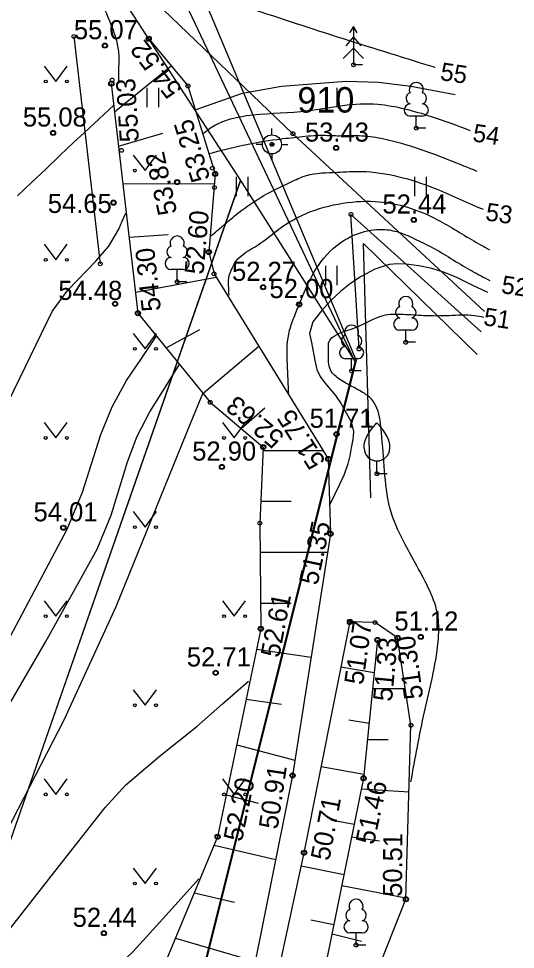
# Model space of a CAD drawing. Extents: x 643182 to 644029, y 6457937 to 6458373.
# Drawn here: x 643320 to 643339.5, y 6458036.07 to 6458072.62 of the extents above; entities that cross this region are included whole.
import ezdxf

# ---------------------------------------------------------------- set-up
doc = ezdxf.new("R2010")
doc.units = 0
for name, color, linetype in [('AED', 7, 'Continuous'), ('ALUSVORK', 7, 'Continuous'), ('HALJASTUS', 7, 'Continuous'), ('HORISONTAAL', 7, 'Continuous'), ('KORGUS-EH2000', 7, 'Continuous'), ('MOOTMPUNKT', 7, 'Continuous'), ('PIIR', 7, 'Continuous'), ('PIIRASULA', 7, 'Continuous'), ('PUU', 7, 'Continuous'), ('RELJEEF', 7, 'Continuous'), ('TEE', 7, 'Continuous')]:
    doc.layers.add(name, color=color, linetype=linetype)

msp = doc.modelspace()

# ---------------------------------------------------------------- linework, layer by layer
at = {"layer": 'AED'}
for points in [[(643322.171, 6458071.924), (643323.207, 6458062.995)], [(643333.361, 6458059.65), (643333.046, 6458064.933), (643338.154, 6458060.327)]]:
    msp.add_lwpolyline(points, dxfattribs=at)
at = {"layer": 'ALUSVORK'}
for p, q in [((643329.945, 6458068.058), (643329.945, 6458068.308)), ((643329.57, 6458067.683), (643329.32, 6458067.683)), ((643330.32, 6458067.683), (643330.57, 6458067.683)), ((643329.945, 6458067.308), (643329.945, 6458067.058))]:
    msp.add_line(p, q, dxfattribs=at)
for radius in [0.375, 0.022]:
    msp.add_circle((643329.945, 6458067.683), radius, dxfattribs=at)
at = {"layer": 'HALJASTUS'}
for p, q in [((643321.001, 6458070.76), (643321.465, 6458070.153)), ((643321.465, 6458070.153), (643321.91, 6458070.76)), ((643325.04, 6458069.909), (643325.04, 6458069.148)), ((643325.495, 6458069.909), (643325.495, 6458069.148)), ((643332.04, 6458069.909), (643332.04, 6458069.148)), ((643332.495, 6458069.909), (643332.495, 6458069.148)), ((643324.501, 6458067.26), (643324.965, 6458066.653)), ((643324.965, 6458066.653), (643325.41, 6458067.26)), ((643328.54, 6458066.409), (643328.54, 6458065.648)), ((643328.995, 6458066.409), (643328.995, 6458065.648)), ((643335.54, 6458066.409), (643335.54, 6458065.648)), ((643335.995, 6458066.409), (643335.995, 6458065.648)), ((643321.001, 6458063.76), (643321.465, 6458063.153)), ((643321.465, 6458063.153), (643321.91, 6458063.76)), ((643332.04, 6458062.909), (643332.04, 6458062.148)), ((643332.495, 6458062.909), (643332.495, 6458062.148)), ((643324.501, 6458060.26), (643324.965, 6458059.653)), ((643324.965, 6458059.653), (643325.41, 6458060.26)), ((643321.001, 6458056.76), (643321.465, 6458056.153)), ((643321.465, 6458056.153), (643321.91, 6458056.76)), ((643328.001, 6458056.76), (643328.465, 6458056.153)), ((643328.465, 6458056.153), (643328.91, 6458056.76)), ((643324.501, 6458053.26), (643324.965, 6458052.653)), ((643324.965, 6458052.653), (643325.41, 6458053.26)), ((643321.001, 6458049.76), (643321.465, 6458049.153)), ((643321.465, 6458049.153), (643321.91, 6458049.76)), ((643328.001, 6458049.76), (643328.465, 6458049.153)), ((643328.465, 6458049.153), (643328.91, 6458049.76)), ((643324.501, 6458046.26), (643324.965, 6458045.653)), ((643324.965, 6458045.653), (643325.41, 6458046.26)), ((643321.001, 6458042.76), (643321.465, 6458042.153)), ((643321.465, 6458042.153), (643321.91, 6458042.76)), ((643328.001, 6458042.76), (643328.465, 6458042.153)), ((643328.465, 6458042.153), (643328.91, 6458042.76)), ((643324.501, 6458039.26), (643324.965, 6458038.653)), ((643324.965, 6458038.653), (643325.41, 6458039.26))]:
    msp.add_line(p, q, dxfattribs=at)
msp.add_lwpolyline([(643333.821, 6458053.795), (643333.533, 6458063.793), (643337.998, 6458059.426)], dxfattribs=at)
for centre in [(643321.064, 6458070.153), (643321.892, 6458070.153), (643324.564, 6458066.653), (643325.392, 6458066.653), (643321.064, 6458063.153), (643321.892, 6458063.153), (643324.564, 6458059.653), (643325.392, 6458059.653), (643321.064, 6458056.153), (643321.892, 6458056.153), (643328.064, 6458056.153), (643328.892, 6458056.153), (643324.564, 6458052.653), (643325.392, 6458052.653), (643321.064, 6458049.153), (643321.892, 6458049.153), (643328.064, 6458049.153), (643328.892, 6458049.153), (643324.564, 6458045.653), (643325.392, 6458045.653), (643321.064, 6458042.153), (643321.892, 6458042.153), (643328.064, 6458042.153), (643328.892, 6458042.153), (643324.564, 6458038.653), (643325.392, 6458038.653)]:
    msp.add_circle(centre, 0.055, dxfattribs=at)
at = {"layer": 'HORISONTAAL'}
for points in [[(643326.936, 6458069.042), (643328.783, 6458069.692), (643330.321, 6458069.972), (643332.86, 6458070.164), (643334.131, 6458070.122), (643335.389, 6458069.972), (643337.129, 6458069.639)], [(643319.961, 6458065.66), (643320.511, 6458066.19), (643321.064, 6458066.715), (643321.618, 6458067.241), (643322.173, 6458067.765), (643322.563, 6458068.13), (643322.952, 6458068.494), (643323.342, 6458068.859), (643323.732, 6458069.224)], [(643302.489, 6458034.3), (643305.218, 6458036.894), (643306.573, 6458038.191), (643307.856, 6458039.563), (643310.659, 6458043.116), (643313.229, 6458046.847), (643316.069, 6458051.337), (643318.77, 6458055.9), (643320.05, 6458058.508), (643321.317, 6458061.118), (643321.933, 6458061.954), (643323.035, 6458063.092), (643323.538, 6458063.689), (643323.931, 6458064.355), (643324.071, 6458064.669), (643324.212, 6458064.984)], [(643338.419, 6458061.865), (643337.808, 6458062.16), (643337.197, 6458062.455), (643336.718, 6458062.65), (643336.22, 6458062.803), (643335.715, 6458062.909), (643335.206, 6458062.974), (643334.874, 6458062.995), (643334.542, 6458062.965), (643333.976, 6458062.783), (643333.444, 6458062.498), (643333.03, 6458062.219), (643332.641, 6458061.911), (643332.25, 6458061.546), (643331.887, 6458061.14), (643331.545, 6458060.719), (643331.419, 6458060.256), (643331.49, 6458059.903), (643331.561, 6458059.549), (643331.632, 6458059.196), (643331.703, 6458058.842), (643331.83, 6458058.564), (643332.022, 6458058.313), (643332.233, 6458058.067), (643332.44, 6458057.819), (643332.661, 6458057.489), (643332.862, 6458057.14), (643333.052, 6458056.783), (643333.144, 6458056.411), (643333.113, 6458056.09), (643333.054, 6458055.769), (643332.999, 6458055.452), (643332.926, 6458055.138), (643332.775, 6458054.722), (643332.593, 6458054.32), (643332.4, 6458053.92), (643332.208, 6458053.519)], [(643301.946, 6458018.976), (643303.126, 6458022.827), (643304.307, 6458026.679), (643304.803, 6458027.984), (643305.817, 6458029.828), (643307.05, 6458031.554), (643308.099, 6458032.766), (643309.782, 6458034.467), (643311.389, 6458036.23), (643314.27, 6458039.962), (643316.979, 6458043.834), (643319.571, 6458048.139), (643321.91, 6458052.573), (643322.506, 6458054.03), (643323.234, 6458056.29), (643323.668, 6458057.382), (643324.237, 6458058.404), (643324.821, 6458059.27), (643325.405, 6458060.136)], [(643305.967, 6458018.437), (643307.481, 6458023.515), (643308.995, 6458028.593), (643309.303, 6458029.315), (643310.144, 6458030.411), (643311.743, 6458031.874), (643312.513, 6458032.632), (643313.152, 6458033.471), (643314.823, 6458036.289), (643316.36, 6458039.186), (643317.018, 6458040.656), (643317.68, 6458042.121), (643318.977, 6458044.565), (643321.076, 6458048.156), (643323.085, 6458051.79), (643323.628, 6458053.127), (643324.278, 6458055.212), (643324.658, 6458056.226), (643325.154, 6458057.182), (643325.73, 6458058.102), (643326.305, 6458059.021)], [(643308.211, 6458017.908), (643309.53, 6458021.884), (643310.85, 6458025.86), (643311.733, 6458028.165), (643312.837, 6458030.38), (643313.511, 6458031.377), (643314.68, 6458032.759), (643315.769, 6458034.194), (643317.712, 6458037.417), (643319.534, 6458040.713), (643321.784, 6458045.076), (643323.835, 6458049.527), (643325.047, 6458052.529), (643326.26, 6458055.53), (643326.748, 6458056.716), (643327.236, 6458057.902)], [(643310.078, 6458017.409), (643311.06, 6458020.461), (643312.042, 6458023.513), (643312.655, 6458025.296), (643313.418, 6458027.021), (643314.635, 6458029.139), (643315.936, 6458031.201), (643317.758, 6458033.866), (643318.651, 6458035.208), (643319.449, 6458036.604), (643321.425, 6458039.123), (643323.401, 6458041.642), (643324.209, 6458042.523), (643325.587, 6458043.688), (643326.993, 6458044.826), (643328.006, 6458045.711), (643329.019, 6458046.595)], [(643312.367, 6458016.848), (643313.555, 6458020.472), (643314.742, 6458024.096), (643315.495, 6458026.057), (643316.187, 6458027.476), (643317.426, 6458029.506), (643318.9, 6458031.398), (643320.233, 6458032.644), (643322.447, 6458034.229), (643323.524, 6458035.047), (643324.501, 6458035.976), (643325.789, 6458037.406), (643327.076, 6458038.836)]]:
    msp.add_lwpolyline(points, dxfattribs=at)
for points in [[(643336.355, 6458070.698), (643336.003, 6458070.808), (643332.29, 6458071.972), (643328.593, 6458073.182), (643326.34, 6458073.96), (643324.088, 6458074.738), (643323.364, 6458074.907), (643322.641, 6458075.077), (643322.566, 6458075.037), (643322.641, 6458074.586), (643323.144, 6458073.501), (643323.625, 6458072.394), (643323.822, 6458071.831), (643323.926, 6458071.254), (643323.926, 6458070.684), (643323.926, 6458070.113)], [(643337.735, 6458068.217), (643336.211, 6458068.77), (643335.161, 6458069.067), (643334.095, 6458069.248), (643332.719, 6458069.201), (643331.337, 6458068.987), (643329.2, 6458068.832), (643328.183, 6458068.632), (643327.724, 6458068.435), (643327.229, 6458068.091)], [(643327.489, 6458067.328), (643328.796, 6458067.647), (643330.136, 6458067.881), (643331.041, 6458067.982), (643331.887, 6458068.042), (643332.517, 6458068.026), (643333.148, 6458068.036), (643334.015, 6458067.963), (643334.873, 6458067.773), (643337.293, 6458066.918), (643337.988, 6458066.637)], [(643327.538, 6458064.086), (643328.033, 6458064.501), (643328.528, 6458064.916), (643329.486, 6458065.586), (643330.672, 6458066.2), (643331.294, 6458066.458), (643332.502, 6458066.591), (643333.465, 6458066.622), (643334.918, 6458066.416), (643336.276, 6458065.98), (643338.166, 6458065.161), (643338.228, 6458065.135)], [(643328.263, 6458061.758), (643328.242, 6458062.148), (643328.263, 6458062.529), (643328.379, 6458062.809), (643328.528, 6458063.081), (643329.399, 6458063.739), (643330.271, 6458064.396), (643331.113, 6458064.895), (643332.544, 6458065.341), (643333.998, 6458065.443), (643335.125, 6458065.256), (643336.251, 6458064.825), (643337.775, 6458063.946), (643338.482, 6458063.545)], [(643330.602, 6458057.846), (643330.552, 6458059.048), (643330.602, 6458060.232), (643330.782, 6458060.819), (643331.014, 6458061.397), (643331.574, 6458062.624), (643332.503, 6458063.724), (643333.345, 6458064.19), (643334.31, 6458064.345), (643334.916, 6458064.234), (643335.619, 6458063.939), (643336.311, 6458063.59), (643337.809, 6458062.701), (643338.501, 6458062.339)], [(643335.398, 6458042.648), (643335.931, 6458045.394), (643336.464, 6458048.139), (643336.459, 6458049.154), (643336.139, 6458050.144), (643335.105, 6458052.093), (643334.571, 6458053.403), (643334.363, 6458054.861), (643334.245, 6458056.357), (643334.065, 6458057.321), (643333.85, 6458057.677), (643333.485, 6458057.955), (643332.633, 6458058.436), (643332.24, 6458058.83), (643332.168, 6458059.124), (643332.168, 6458059.499), (643332.168, 6458059.874), (643333.224, 6458060.489), (643334.313, 6458060.967), (643335.094, 6458061.012), (643335.896, 6458060.967), (643336.894, 6458060.967), (643337.893, 6458060.967), (643338.252, 6458060.898)]]:
    msp.add_spline(points, degree=3, dxfattribs=at)
at = {"layer": 'KORGUS-EH2000'}
for centre in [(643325.11, 6458071.832), (643323.39, 6458071.564), (643323.64, 6458070.071), (643321.352, 6458068.134), (643332.461, 6458067.543), (643327.71, 6458066.524), (643326.222, 6458066.202), (643323.726, 6458065.395), (643335.507, 6458064.718), (643327.466, 6458063.454), (643329.597, 6458062.074), (643323.787, 6458061.422), (643331.014, 6458061.397), (643324.683, 6458061.055), (643332.479, 6458056.301), (643329.605, 6458055.796), (643327.983, 6458055.014), (643332.157, 6458055.328), (643321.757, 6458052.629), (643332.246, 6458052.387), (643333.006, 6458048.935), (643329.508, 6458048.659), (643334.084, 6458048.222), (643334.872, 6458048.308), (643335.783, 6458048.338), (643327.735, 6458046.928), (643330.752, 6458042.896), (643333.542, 6458042.789), (643327.81, 6458040.489), (643331.202, 6458039.861), (643335.203, 6458038.032), (643323.349, 6458036.701)]:
    msp.add_circle(centre, 0.1, dxfattribs=at)
at = {"layer": 'MOOTMPUNKT'}
for centre in [(643322.171, 6458071.924), (643325.11, 6458071.832), (643323.39, 6458071.564), (643333.142, 6458070.81), (643323.64, 6458070.071), (643323.672, 6458070.212), (643326.648, 6458069.98), (643335.609, 6458068.321), (643321.352, 6458068.134), (643330.769, 6458068.103), (643324.041, 6458067.449), (643329.945, 6458067.683), (643332.461, 6458067.543), (643327.608, 6458066.747), (643327.71, 6458066.524), (643326.222, 6458066.202), (643327.687, 6458065.989), (643323.726, 6458065.395), (643333.046, 6458064.933), (643335.507, 6458064.718), (643327.466, 6458063.454), (643323.207, 6458062.995), (643327.672, 6458062.6), (643326.223, 6458062.29), (643329.597, 6458062.074), (643323.787, 6458061.422), (643331.014, 6458061.397), (643324.683, 6458061.055), (643335.195, 6458059.911), (643333.361, 6458059.65), (643333.071, 6458058.791), (643327.519, 6458057.553), (643332.479, 6458056.301), (643329.605, 6458055.796), (643327.983, 6458055.014), (643332.157, 6458055.328), (643334.066, 6458054.749), (643321.757, 6458052.629), (643329.471, 6458052.805), (643332.246, 6458052.387), (643332.983, 6458048.892), (643333.006, 6458048.935), (643333.99, 6458048.905), (643329.508, 6458048.659), (643334.084, 6458048.222), (643334.872, 6458048.308), (643335.783, 6458048.338), (643327.735, 6458046.928), (643335.4, 6458044.867), (643330.752, 6458042.896), (643333.542, 6458042.789), (643327.81, 6458040.489), (643331.202, 6458039.861), (643335.203, 6458038.032), (643323.349, 6458036.701), (643333.244, 6458036.237)]:
    msp.add_circle(centre, 0.075, dxfattribs=at)
at = {"layer": 'PIIR'}
msp.add_lwpolyline([(643444.73, 6458022.55), (643432.18, 6458019.5), (643421.85, 6458016.66), (643411.86, 6458010.98), (643406.53, 6458008.17), (643400.22, 6458002.65), (643358.46, 6457968.49), (643347.37, 6457958), (643337.74, 6457949.53), (643335.72, 6457947.56), (643325.07, 6457940.22), (643321.73, 6457937.26), (643321.21, 6457937.74), (643307.01, 6457954.19), (643333.21, 6458059.14), (643307.72, 6458113.06), (643470.91, 6458180.25)], dxfattribs=at)
for points in [[(643273.9, 6458026.65), (643275.32, 6458035.63), (643289.91, 6458100.52), (643293.3, 6458114.88), (643300.89, 6458117.48), (643308.84, 6458096.86), (643328.71, 6458066.27), (643311.63, 6458017.28)], [(643298, 6457992.36), (643298.26, 6457992.81), (643311.45, 6458016.75), (643328.71, 6458066.27), (643333.21, 6458059.14), (643307.01, 6457954.19), (643282.38, 6457965.78)]]:
    msp.add_lwpolyline(points, close=True, dxfattribs=at)
at = {"layer": 'PIIRASULA'}
msp.add_lwpolyline([(643301.974, 6458133.559), (643333.25, 6458059.2), (643323.62, 6458020.664)], dxfattribs=at)
at = {"layer": 'PUU'}
for p, q in [((643333.142, 6458072.31), (643332.992, 6458072.06)), ((643333.292, 6458072.06), (643333.142, 6458072.31)), ((643333.142, 6458072.31), (643333.142, 6458070.81)), ((643333.142, 6458071.91), (643332.842, 6458071.56)), ((643333.442, 6458071.56), (643333.142, 6458071.91)), ((643333.142, 6458071.46), (643332.742, 6458071.06)), ((643333.542, 6458071.06), (643333.142, 6458071.46)), ((643333.502, 6458070.81), (643333.142, 6458070.81)), ((643335.849, 6458068.796), (643335.369, 6458068.796)), ((643335.609, 6458068.321), (643335.609, 6458068.796)), ((643335.989, 6458068.321), (643335.609, 6458068.321)), ((643326.463, 6458062.765), (643325.983, 6458062.765)), ((643326.223, 6458062.29), (643326.223, 6458062.765)), ((643326.603, 6458062.29), (643326.223, 6458062.29)), ((643335.435, 6458060.386), (643334.955, 6458060.386)), ((643335.195, 6458059.911), (643335.195, 6458060.386)), ((643335.575, 6458059.911), (643335.195, 6458059.911)), ((643333.311, 6458059.266), (643332.831, 6458059.266)), ((643333.071, 6458058.791), (643333.071, 6458059.266)), ((643333.451, 6458058.791), (643333.071, 6458058.791)), ((643334.066, 6458054.749), (643334.066, 6458055.249)), ((643334.466, 6458054.749), (643334.066, 6458054.749)), ((643333.484, 6458036.712), (643333.004, 6458036.712)), ((643333.244, 6458036.237), (643333.244, 6458036.712)), ((643333.624, 6458036.237), (643333.244, 6458036.237))]:
    msp.add_line(p, q, dxfattribs=at)
for points in [[(643333.566, 6458055.749), (643333.566, 6458055.899), (643333.576, 6458055.964), (643333.611, 6458056.094), (643333.671, 6458056.214), (643333.816, 6458056.449), (643333.976, 6458056.654), (643334.066, 6458056.749)], [(643334.566, 6458055.749), (643334.566, 6458055.899), (643334.556, 6458055.964), (643334.521, 6458056.094), (643334.461, 6458056.214), (643334.316, 6458056.449), (643334.156, 6458056.654), (643334.066, 6458056.749)]]:
    msp.add_lwpolyline(points, dxfattribs=at)
for centre, radius, start, end in [((643335.609, 6458069.841), 0.277, 332.5799, 207.4201), ((643335.439, 6458069.494), 0.233, 109.0217, 253.1415), ((643335.779, 6458069.494), 0.233, 286.8508, 70.9859), ((643335.372, 6458069.033), 0.238, 90.0016, 269.3953), ((643335.846, 6458069.033), 0.238, 270.6047, 89.9984), ((643326.223, 6458063.81), 0.277, 332.5799, 207.4201), ((643326.053, 6458063.463), 0.233, 109.0217, 253.1415), ((643326.393, 6458063.463), 0.233, 286.8508, 70.9859), ((643325.986, 6458063.003), 0.238, 90.0016, 269.3953), ((643326.461, 6458063.003), 0.238, 270.6047, 89.9984), ((643335.195, 6458061.431), 0.277, 332.5799, 207.4201), ((643335.025, 6458061.084), 0.233, 109.0217, 253.1415), ((643335.365, 6458061.084), 0.233, 286.8508, 70.9859), ((643333.071, 6458060.311), 0.277, 332.5799, 207.4201), ((643334.958, 6458060.623), 0.238, 90.0016, 269.3953), ((643335.432, 6458060.623), 0.238, 270.6047, 89.9984), ((643332.901, 6458059.964), 0.233, 109.0217, 253.1415), ((643333.241, 6458059.964), 0.233, 286.8508, 70.9859), ((643332.834, 6458059.503), 0.238, 90.0016, 269.3953), ((643333.308, 6458059.503), 0.238, 270.6047, 89.9984), ((643334.066, 6458055.749), 0.5, 180, 0), ((643333.244, 6458037.757), 0.277, 332.5799, 207.4201), ((643333.074, 6458037.41), 0.233, 109.0217, 253.1415), ((643333.414, 6458037.41), 0.233, 286.8508, 70.9859), ((643333.007, 6458036.949), 0.238, 90.0016, 269.3953), ((643333.481, 6458036.949), 0.238, 270.6047, 89.9984)]:
    msp.add_arc(centre, radius, start, end, dxfattribs=at)
at = {"layer": 'RELJEEF'}
for p, q in [((643323.769, 6458068.96), (643325.989, 6458070.774)), ((643323.925, 6458067.611), (643325.663, 6458068.126)), ((643324.093, 6458066.154), (643327.679, 6458066.137)), ((643324.338, 6458064.038), (643325.871, 6458064.149)), ((643324.587, 6458061.884), (643327.756, 6458062.463)), ((643325.787, 6458059.692), (643327.112, 6458060.41)), ((643327.236, 6458057.902), (643329.425, 6458059.758)), ((643328.732, 6458056.531), (643329.659, 6458057.335)), ((643329.599, 6458055.667), (643331.948, 6458055.667)), ((643329.51, 6458053.667), (643330.704, 6458053.667)), ((643329.481, 6458051.667), (643332.133, 6458051.667)), ((643329.499, 6458049.667), (643330.704, 6458049.667)), ((643329.341, 6458047.857), (643331.484, 6458047.547)), ((643333.955, 6458046.932), (643332.652, 6458047.156)), ((643333.893, 6458046.306), (643335.179, 6458046.306)), ((643328.934, 6458045.895), (643330.314, 6458045.695)), ((643333.756, 6458044.937), (643332.964, 6458045.073)), ((643333.693, 6458044.306), (643334.509, 6458044.306)), ((643328.56, 6458044.098), (643330.846, 6458043.492)), ((643333.556, 6458042.929), (643331.874, 6458043.241)), ((643333.457, 6458042.371), (643335.325, 6458042.25)), ((643328.153, 6458042.137), (643329.406, 6458041.805)), ((643333.173, 6458040.966), (643332.257, 6458041.136)), ((643333.075, 6458040.484), (643334.163, 6458040.325)), ((643327.673, 6458040.158), (643330.092, 6458039.59)), ((643332.772, 6458038.988), (643331.088, 6458039.335)), ((643326.897, 6458038.286), (643328.468, 6458037.917)), ((643332.688, 6458038.573), (643335.205, 6458038.09)), ((643332.375, 6458037.028), (643331.468, 6458037.215)), ((643326.16, 6458036.508), (643329.293, 6458035.593)), ((643332.304, 6458036.679), (643333.457, 6458036.39))]:
    msp.add_line(p, q, dxfattribs=at)
for points in [[(643325.11, 6458071.832), (643326.648, 6458069.98), (643327.71, 6458066.524), (643327.466, 6458063.454), (643327.672, 6458062.6), (643332.157, 6458055.328), (643332.246, 6458052.387), (643330.752, 6458042.896), (643328.978, 6458034.014), (643325.929, 6458025.389), (643322.488, 6458013.12)], [(643323.64, 6458070.071), (643324.683, 6458061.055), (643327.519, 6458057.553), (643329.605, 6458055.796), (643329.471, 6458052.805), (643329.508, 6458048.659), (643327.81, 6458040.489), (643325.05, 6458033.831), (643320.814, 6458026.894), (643318.364, 6458017.61), (643316.613, 6458012.838)], [(643333.006, 6458048.935), (643331.202, 6458039.861), (643329.443, 6458031.738), (643329.797, 6458030.741), (643331.334, 6458030.248), (643332.487, 6458031.194), (643335.203, 6458038.032), (643335.4, 6458044.867), (643334.872, 6458048.308), (643333.99, 6458048.905), (643333.006, 6458048.935)], [(643334.084, 6458048.222), (643333.542, 6458042.789), (643332.09, 6458035.623), (643330.189, 6458031.204)]]:
    msp.add_lwpolyline(points, dxfattribs=at)
at = {"layer": 'TEE'}
msp.add_lwpolyline([(643314.631, 6458090.247), (643325.676, 6458072.981), (643330.769, 6458068.103), (643338.291, 6458061.124)], dxfattribs=at)

# ---------------------------------------------------------------- texts
at = {"layer": 'ALUSVORK'}
msp.add_text('910', height=1, dxfattribs=at).set_placement((643330.945, 6458068.933))
at = {"layer": 'HORISONTAAL'}
for s, p in [('55', (643336.521, 6458070.215)), ('54', (643337.795, 6458067.807)), ('53', (643338.297, 6458064.705)), ('52', (643338.916, 6458061.847)), ('51', (643338.219, 6458060.585))]:
    msp.add_text(s, height=0.7, rotation=351.4893, dxfattribs=at).set_placement(p)
at = {"layer": 'KORGUS-EH2000'}
for s, p in [('55.07', (643322.171, 6458071.814)), ('55.08', (643320.168, 6458068.384)), ('53.43', (643331.24, 6458067.793)), ('54.65', (643321.146, 6458064.991)), ('52.44', (643334.281, 6458064.968)), ('52.27', (643328.378, 6458062.324)), ('52.00', (643329.846, 6458061.647)), ('54.48', (643321.561, 6458061.575)), ('51.71', (643331.422, 6458056.551)), ('52.90', (643326.815, 6458055.264)), ('54.01', (643320.587, 6458052.879)), ('51.12', (643334.75, 6458048.588)), ('52.71', (643326.603, 6458047.178)), ('52.44', (643322.123, 6458036.951))]:
    msp.add_text(s, height=0.75, dxfattribs=at).set_placement(p)
for s, rotation, p in [('54.52', 127.397, (643326.455, 6458069.858)), ('55.03', 93.6502, (643324.724, 6458067.797)), ('53.25', 107.1118, (643327.53, 6458066.337)), ('53.82', 102.2325, (643326.228, 6458064.993)), ('52.60', 85.1128, (643327.257, 6458062.554)), ('54.30', 96.1808, (643325.589, 6458061.162)), ('52.63', 140.1674, (643330.479, 6458056.255)), ('51.75', 122.2755, (643332.077, 6458055.232)), ('51.35', 78.0523, (643331.732, 6458050.337)), ('52.61', 79.1714, (643330.229, 6458047.495)), ('51.07', 81.9049, (643333.518, 6458046.43)), ('51.33', 84.6073, (643334.654, 6458045.782)), ('51.30', 98.0307, (643335.889, 6458045.942)), ('50.91', 81.5566, (643330.164, 6458040.756)), ('52.20', 78.4035, (643328.766, 6458040.265)), ('51.46', 77.9212, (643333.948, 6458040.146)), ('50.71', 79.2502, (643332.192, 6458039.518)), ('50.51', 89.7276, (643335.049, 6458038.127))]:
    msp.add_text(s, height=0.75, rotation=rotation, dxfattribs=at).set_placement(p)

doc.saveas('drawing.dxf')
